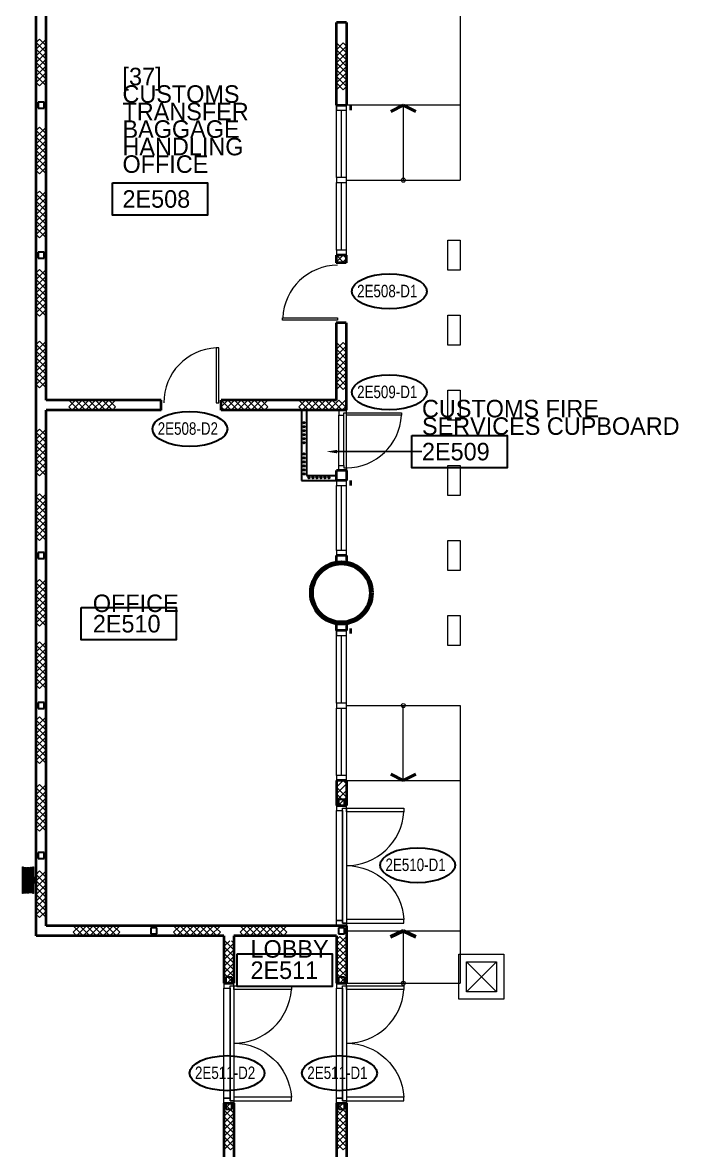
# Model space of a CAD drawing. Header units: metres. Extents: x 1807 to 3745, y 842 to 1968.
# Drawn here: x 3371.63 to 3384.74, y 1500.86 to 1523.4 of the extents above; entities that cross this region are included whole.
import ezdxf
from ezdxf import colors
from ezdxf.entities.mleader import LeaderData, LeaderLine
from ezdxf.enums import TextEntityAlignment as Align
from ezdxf.math import Vec2, Vec3

# ---------------------------------------------------------------- set-up
doc = ezdxf.new("R2010")
doc.units = ezdxf.units.M
doc.header["$MEASUREMENT"] = 0
doc.linetypes.add('DGN1', pattern=[7.299439, 0, -7.299439])
doc.linetypes.add('DGN6', pattern=[18.248598, 0, -3.64972, 7.299439, -3.64972, 0, -3.64972])
doc.layers.get('0').update_dxf_attribs({"lineweight": 0})
for name, color, linetype, lineweight in [('Level 1', 7, 'Continuous', 0), ('Level 31', 7, 'Continuous', 0), ('Level 33', 7, 'Continuous', 0), ('Primary Door', 7, 'Continuous', 0), ('TRIRIGA DOOR BOX', 7, 'Continuous', 0)]:
    doc.layers.add(name, color=color, linetype=linetype, lineweight=lineweight)
doc.styles.add('Style-CHAR_FAST_FONT', font='CHAR_FAST_FONT.shx', dxfattribs={"height": 0.2})

# ---------------------------------------------------------------- blocks, each defined once
blk = doc.blocks.new('AnonymusCell_26')
at = {"layer": 'Primary Door', "color": 7, "linetype": 'Continuous', "lineweight": 30}
blk.add_ellipse((0, 0), major_axis=(0.75, 0), ratio=0.466667, dxfattribs=at)
at = {"layer": 'Primary Door', "color": 7, "linetype": 'Continuous', "lineweight": 30, "style": 'Style-CHAR_FAST_FONT', "width": 0.799986}
blk.add_text('2E508-D1', height=0.25, dxfattribs=at).set_placement((-0.643, 0.133), align=Align.TOP_LEFT)
blk = doc.blocks.new('AnonymusCell_28')
at = {"layer": 'Primary Door', "color": 7, "linetype": 'Continuous', "lineweight": 30}
blk.add_ellipse((0, 0), major_axis=(0.75, 0), ratio=0.466667, dxfattribs=at)
at = {"layer": 'Primary Door', "color": 7, "linetype": 'Continuous', "lineweight": 30, "style": 'Style-CHAR_FAST_FONT', "width": 0.799986}
blk.add_text('2E508-D2', height=0.25, dxfattribs=at).set_placement((-0.643, 0.133), align=Align.TOP_LEFT)
blk = doc.blocks.new('AnonymusCell_30')
at = {"layer": 'Primary Door', "color": 7, "linetype": 'Continuous', "lineweight": 30}
blk.add_ellipse((0, 0), major_axis=(0.75, 0), ratio=0.466667, dxfattribs=at)
at = {"layer": 'Primary Door', "color": 7, "linetype": 'Continuous', "lineweight": 30, "style": 'Style-CHAR_FAST_FONT', "width": 0.799986}
blk.add_text('2E509-D1', height=0.25, dxfattribs=at).set_placement((-0.643, 0.133), align=Align.TOP_LEFT)
blk = doc.blocks.new('AnonymusCell_32')
at = {"layer": 'Primary Door', "color": 7, "linetype": 'Continuous', "lineweight": 30}
blk.add_ellipse((0, 0), major_axis=(0.75, 0), ratio=0.466667, dxfattribs=at)
at = {"layer": 'Primary Door', "color": 7, "linetype": 'Continuous', "lineweight": 30, "style": 'Style-CHAR_FAST_FONT', "width": 0.799986}
blk.add_text('2E510-D1', height=0.25, dxfattribs=at).set_placement((-0.643, 0.133), align=Align.TOP_LEFT)
blk = doc.blocks.new('AnonymusCell_34')
at = {"layer": 'Primary Door', "color": 7, "linetype": 'Continuous', "lineweight": 30}
blk.add_ellipse((0, 0), major_axis=(0.75, 0), ratio=0.466667, dxfattribs=at)
at = {"layer": 'Primary Door', "color": 7, "linetype": 'Continuous', "lineweight": 30, "style": 'Style-CHAR_FAST_FONT', "width": 0.799986}
blk.add_text('2E511-D1', height=0.25, dxfattribs=at).set_placement((-0.643, 0.133), align=Align.TOP_LEFT)
blk = doc.blocks.new('AnonymusCell_36')
at = {"layer": 'Primary Door', "color": 7, "linetype": 'Continuous', "lineweight": 30}
blk.add_ellipse((0, 0), major_axis=(0.75, 0), ratio=0.466667, dxfattribs=at)
at = {"layer": 'Primary Door', "color": 7, "linetype": 'Continuous', "lineweight": 30, "style": 'Style-CHAR_FAST_FONT', "width": 0.799986}
blk.add_text('2E511-D2', height=0.25, dxfattribs=at).set_placement((-0.643, 0.133), align=Align.TOP_LEFT)

msp = doc.modelspace()

# ---------------------------------------------------------------- linework, layer by layer
at = {"layer": 'Level 1', "color": 7, "linetype": 'Continuous', "lineweight": 0}
for p, q in [((3380.375, 1544.25), (3380.375, 1520.25)), ((3371.967, 1523.066), (3371.9, 1522.999)), ((3371.9, 1522.866), (3372.1, 1523.066)), ((3371.9, 1522.999), (3372.1, 1522.799)), ((3372.1, 1522.933), (3371.967, 1523.066)), ((3377.9, 1522.992), (3378.1, 1522.792)), ((3378.033, 1522.992), (3377.9, 1522.858)), ((3378.1, 1522.925), (3378.033, 1522.992)), ((3371.9, 1522.733), (3372.1, 1522.933)), ((3372.1, 1522.666), (3371.9, 1522.866)), ((3372.1, 1522.799), (3371.9, 1522.599)), ((3377.9, 1522.725), (3378.1, 1522.925)), ((3377.9, 1522.858), (3378.1, 1522.658)), ((3378.1, 1522.792), (3377.9, 1522.592)), ((3372.1, 1522.533), (3371.9, 1522.733)), ((3371.9, 1522.466), (3372.1, 1522.666)), ((3371.9, 1522.599), (3372.1, 1522.399)), ((3371.9, 1522.333), (3372.1, 1522.533)), ((3378.1, 1522.525), (3377.9, 1522.725)), ((3378.1, 1522.658), (3377.9, 1522.458)), ((3377.9, 1522.592), (3378.1, 1522.392)), ((3377.9, 1522.325), (3378.1, 1522.525)), ((3372.1, 1522.266), (3371.9, 1522.466)), ((3372.1, 1522.399), (3371.9, 1522.199)), ((3372.1, 1522.133), (3371.9, 1522.333)), ((3377.9, 1522.458), (3378.1, 1522.258)), ((3378.1, 1522.392), (3377.9, 1522.192)), ((3378.1, 1522.125), (3377.9, 1522.325)), ((3371.9, 1522.199), (3371.967, 1522.133)), ((3371.967, 1522.133), (3372.1, 1522.266)), ((3378.1, 1522.258), (3377.9, 1522.058)), ((3377.9, 1522.192), (3378.033, 1522.058)), ((3378.033, 1522.058), (3378.1, 1522.125)), ((3377.9, 1520.3), (3377.9, 1521.75)), ((3378.1, 1521.75), (3377.9, 1521.75)), ((3377.9, 1521.75), (3377.9, 1521.65)), ((3377.9, 1521.65), (3378.1, 1521.65)), ((3378.1, 1521.754), (3380.375, 1521.754)), ((3378.1, 1520.3), (3378.1, 1521.75)), ((3378.1, 1521.65), (3378.1, 1521.75)), ((3379.238, 1521.75), (3379.238, 1520.25)), ((3371.967, 1521.308), (3371.9, 1521.241)), ((3371.9, 1521.108), (3372.1, 1521.308)), ((3371.9, 1521.241), (3372.1, 1521.041)), ((3371.9, 1520.975), (3372.1, 1521.175)), ((3372.1, 1521.175), (3371.967, 1521.308)), ((3372.1, 1520.908), (3371.9, 1521.108)), ((3372.1, 1521.041), (3371.9, 1520.841)), ((3372.1, 1520.775), (3371.9, 1520.975)), ((3371.9, 1520.708), (3372.1, 1520.908)), ((3371.9, 1520.841), (3372.1, 1520.641)), ((3371.9, 1520.575), (3372.1, 1520.775)), ((3372.1, 1520.508), (3371.9, 1520.708)), ((3372.1, 1520.641), (3371.9, 1520.441)), ((3372.1, 1520.375), (3371.9, 1520.575)), ((3371.967, 1520.375), (3372.1, 1520.508)), ((3371.9, 1520.441), (3371.967, 1520.375)), ((3378.1, 1520.3), (3377.9, 1520.3)), ((3377.9, 1520.3), (3377.9, 1520.2)), ((3378.1, 1520.2), (3378.1, 1520.3)), ((3377.9, 1518.85), (3377.9, 1520.2)), ((3377.9, 1520.2), (3378.1, 1520.2)), ((3378.1, 1520.25), (3380.375, 1520.25)), ((3378.1, 1518.85), (3378.1, 1520.2)), ((3371.967, 1520.033), (3371.9, 1519.967)), ((3371.9, 1519.833), (3372.1, 1520.033)), ((3371.9, 1519.967), (3372.1, 1519.767)), ((3371.9, 1519.7), (3372.1, 1519.9)), ((3372.1, 1519.633), (3371.9, 1519.833)), ((3372.1, 1519.9), (3371.967, 1520.033)), ((3372.1, 1519.767), (3371.9, 1519.567)), ((3372.1, 1519.5), (3371.9, 1519.7)), ((3371.9, 1519.433), (3372.1, 1519.633)), ((3371.9, 1519.567), (3372.1, 1519.367)), ((3371.9, 1519.3), (3372.1, 1519.5)), ((3372.1, 1519.233), (3371.9, 1519.433)), ((3372.1, 1519.367), (3371.9, 1519.167)), ((3372.1, 1519.1), (3371.9, 1519.3)), ((3371.9, 1519.167), (3371.967, 1519.1)), ((3371.967, 1519.1), (3372.1, 1519.233)), ((3380.125, 1519.05), (3380.375, 1519.05)), ((3380.125, 1518.45), (3380.125, 1519.05)), ((3380.375, 1519.05), (3380.375, 1518.45)), ((3378.1, 1518.85), (3377.9, 1518.85)), ((3377.9, 1518.85), (3377.9, 1518.75)), ((3377.9, 1518.75), (3378.1, 1518.75)), ((3377.9, 1518.75), (3378.048, 1518.601)), ((3378.033, 1518.75), (3377.9, 1518.617)), ((3378.018, 1518.601), (3378.1, 1518.683)), ((3378.1, 1518.683), (3378.033, 1518.75)), ((3378.1, 1518.75), (3378.1, 1518.85)), ((3371.967, 1518.466), (3371.9, 1518.399)), ((3371.9, 1518.266), (3372.1, 1518.466)), ((3372.1, 1518.332), (3371.967, 1518.466)), ((3377.9, 1518.617), (3377.913, 1518.604)), ((3371.9, 1518.399), (3372.1, 1518.199)), ((3371.9, 1518.132), (3372.1, 1518.332)), ((3372.1, 1518.066), (3371.9, 1518.266)), ((3380.375, 1518.45), (3380.125, 1518.45)), ((3372.1, 1518.199), (3371.9, 1517.999)), ((3372.1, 1517.932), (3371.9, 1518.132)), ((3371.9, 1517.866), (3372.1, 1518.066)), ((3371.9, 1517.999), (3372.1, 1517.799)), ((3371.9, 1517.732), (3372.1, 1517.932)), ((3372.1, 1517.666), (3371.9, 1517.866)), ((3372.1, 1517.799), (3371.9, 1517.599)), ((3372.1, 1517.532), (3371.9, 1517.732)), ((3371.9, 1517.599), (3371.967, 1517.532)), ((3371.967, 1517.532), (3372.1, 1517.666)), ((3376.825, 1517.449), (3376.825, 1517.499)), ((3376.825, 1517.499), (3377.925, 1517.499)), ((3377.925, 1517.449), (3376.825, 1517.449)), ((3377.925, 1517.499), (3377.925, 1517.449)), ((3380.125, 1517.55), (3380.375, 1517.55)), ((3380.125, 1516.95), (3380.125, 1517.55)), ((3380.375, 1517.55), (3380.375, 1516.95)), ((3371.967, 1517.03), (3371.9, 1516.963)), ((3371.9, 1516.83), (3372.1, 1517.03)), ((3371.9, 1516.963), (3372.1, 1516.763)), ((3371.9, 1516.697), (3372.1, 1516.897)), ((3372.1, 1516.897), (3371.967, 1517.03)), ((3375.549, 1516.9), (3375.499, 1516.9)), ((3375.499, 1516.9), (3375.499, 1515.8)), ((3375.549, 1515.8), (3375.549, 1516.9)), ((3377.9, 1517.003), (3378.1, 1516.803)), ((3378.033, 1517.003), (3377.9, 1516.869)), ((3377.9, 1516.736), (3378.1, 1516.936)), ((3378.1, 1516.936), (3378.033, 1517.003)), ((3380.375, 1516.95), (3380.125, 1516.95)), ((3372.1, 1516.63), (3371.9, 1516.83)), ((3372.1, 1516.763), (3371.9, 1516.563)), ((3372.1, 1516.497), (3371.9, 1516.697)), ((3377.9, 1516.869), (3378.1, 1516.669)), ((3378.1, 1516.803), (3377.9, 1516.603)), ((3378.1, 1516.536), (3377.9, 1516.736)), ((3378.1, 1516.669), (3377.9, 1516.469)), ((3371.9, 1516.43), (3372.1, 1516.63)), ((3371.9, 1516.563), (3372.1, 1516.363)), ((3371.9, 1516.297), (3372.1, 1516.497)), ((3372.1, 1516.23), (3371.9, 1516.43)), ((3377.9, 1516.603), (3378.1, 1516.403)), ((3377.9, 1516.336), (3378.1, 1516.536)), ((3377.9, 1516.469), (3378.1, 1516.269)), ((3372.1, 1516.363), (3371.9, 1516.163)), ((3372.1, 1516.097), (3371.9, 1516.297)), ((3371.967, 1516.097), (3372.1, 1516.23)), ((3378.1, 1516.403), (3377.9, 1516.203)), ((3378.1, 1516.136), (3377.9, 1516.336)), ((3378.1, 1516.269), (3377.9, 1516.069)), ((3377.9, 1516.203), (3378.033, 1516.069)), ((3371.9, 1516.163), (3371.967, 1516.097)), ((3378.033, 1516.069), (3378.1, 1516.136)), ((3380.125, 1516.05), (3380.375, 1516.05)), ((3380.125, 1515.45), (3380.125, 1516.05)), ((3380.375, 1516.05), (3380.375, 1515.45)), ((3372.687, 1515.851), (3372.554, 1515.718)), ((3372.754, 1515.651), (3372.554, 1515.851)), ((3372.621, 1515.651), (3372.821, 1515.851)), ((3372.887, 1515.651), (3372.687, 1515.851)), ((3372.954, 1515.851), (3372.754, 1515.651)), ((3372.821, 1515.851), (3373.021, 1515.651)), ((3373.087, 1515.851), (3372.887, 1515.651)), ((3373.154, 1515.651), (3372.954, 1515.851)), ((3373.021, 1515.651), (3373.221, 1515.851)), ((3373.287, 1515.651), (3373.087, 1515.851)), ((3373.354, 1515.851), (3373.154, 1515.651)), ((3373.221, 1515.851), (3373.421, 1515.651)), ((3373.487, 1515.851), (3373.287, 1515.651)), ((3373.487, 1515.718), (3373.354, 1515.851)), ((3375.499, 1515.8), (3375.549, 1515.8)), ((3375.732, 1515.85), (3375.599, 1515.717)), ((3375.799, 1515.65), (3375.599, 1515.85)), ((3375.666, 1515.65), (3375.866, 1515.85)), ((3375.932, 1515.65), (3375.732, 1515.85)), ((3375.999, 1515.85), (3375.799, 1515.65)), ((3375.866, 1515.85), (3376.066, 1515.65)), ((3376.132, 1515.85), (3375.932, 1515.65)), ((3376.199, 1515.65), (3375.999, 1515.85)), ((3376.066, 1515.65), (3376.266, 1515.85)), ((3376.332, 1515.65), (3376.132, 1515.85)), ((3376.399, 1515.85), (3376.199, 1515.65)), ((3376.266, 1515.85), (3376.466, 1515.65)), ((3376.532, 1515.85), (3376.332, 1515.65)), ((3376.532, 1515.717), (3376.399, 1515.85)), ((3377.281, 1515.851), (3377.148, 1515.718)), ((3377.348, 1515.651), (3377.148, 1515.851)), ((3377.215, 1515.651), (3377.414, 1515.851)), ((3377.481, 1515.651), (3377.281, 1515.851)), ((3377.548, 1515.851), (3377.348, 1515.651)), ((3377.414, 1515.851), (3377.615, 1515.651)), ((3377.681, 1515.851), (3377.481, 1515.651)), ((3377.748, 1515.651), (3377.548, 1515.851)), ((3377.615, 1515.651), (3377.814, 1515.851)), ((3377.881, 1515.651), (3377.681, 1515.851)), ((3377.948, 1515.851), (3377.748, 1515.651)), ((3377.814, 1515.851), (3378.015, 1515.651)), ((3378.081, 1515.851), (3377.881, 1515.651)), ((3378.081, 1515.718), (3377.948, 1515.851)), ((3372.554, 1515.718), (3372.621, 1515.651)), ((3373.421, 1515.651), (3373.487, 1515.718)), ((3375.599, 1515.717), (3375.666, 1515.65)), ((3376.466, 1515.65), (3376.532, 1515.717)), ((3377.148, 1515.718), (3377.215, 1515.651)), ((3378.1, 1515.65), (3377.95, 1515.65)), ((3377.95, 1515.65), (3377.95, 1515.55)), ((3378.1, 1515.65), (3377.95, 1515.65)), ((3377.95, 1515.65), (3377.95, 1515.55)), ((3377.95, 1514.55), (3377.95, 1515.55)), ((3377.95, 1515.55), (3378.05, 1515.55)), ((3377.95, 1515.55), (3378.05, 1515.55)), ((3378.015, 1515.651), (3378.081, 1515.718)), ((3378.05, 1515.55), (3378.05, 1515.6)), ((3378.05, 1515.6), (3378.1, 1515.6)), ((3378.05, 1515.55), (3378.05, 1515.6)), ((3378.05, 1515.6), (3378.1, 1515.6)), ((3378.05, 1514.55), (3378.05, 1515.55)), ((3378.1, 1515.6), (3378.1, 1515.65)), ((3378.1, 1515.6), (3378.1, 1515.65)), ((3378.1, 1514.45), (3378.1, 1515.6)), ((3378.1, 1515.6), (3379.2, 1515.6)), ((3378.1, 1515.55), (3378.1, 1515.6)), ((3379.2, 1515.55), (3378.1, 1515.55)), ((3379.2, 1515.6), (3379.2, 1515.55)), ((3380.375, 1515.45), (3380.125, 1515.45)), ((3371.967, 1515.272), (3371.9, 1515.206)), ((3371.9, 1515.072), (3372.1, 1515.272)), ((3371.9, 1515.206), (3372.1, 1515.006)), ((3371.9, 1514.939), (3372.1, 1515.139)), ((3372.1, 1515.139), (3371.967, 1515.272)), ((3372.1, 1514.872), (3371.9, 1515.072)), ((3372.1, 1515.006), (3371.9, 1514.806)), ((3372.1, 1514.739), (3371.9, 1514.939)), ((3371.9, 1514.672), (3372.1, 1514.872)), ((3371.9, 1514.806), (3372.1, 1514.606)), ((3371.9, 1514.539), (3372.1, 1514.739)), ((3372.1, 1514.472), (3371.9, 1514.672)), ((3372.1, 1514.606), (3371.9, 1514.406)), ((3372.1, 1514.339), (3371.9, 1514.539)), ((3371.9, 1514.406), (3371.967, 1514.339)), ((3371.967, 1514.339), (3372.1, 1514.472)), ((3377.95, 1514.45), (3377.95, 1514.55)), ((3377.95, 1514.55), (3378.05, 1514.55)), ((3377.95, 1514.45), (3377.95, 1514.55)), ((3377.95, 1514.55), (3378.05, 1514.55)), ((3378.1, 1514.45), (3377.95, 1514.45)), ((3378.1, 1514.45), (3377.95, 1514.45)), ((3378.05, 1514.55), (3378.05, 1514.5)), ((3378.05, 1514.55), (3378.05, 1514.5)), ((3378.05, 1514.5), (3378.1, 1514.5)), ((3378.05, 1514.5), (3378.1, 1514.5)), ((3378.1, 1514.5), (3378.1, 1514.45)), ((3378.1, 1514.5), (3378.1, 1514.45)), ((3380.125, 1514.55), (3380.375, 1514.55)), ((3380.125, 1513.95), (3380.125, 1514.55)), ((3380.375, 1514.55), (3380.375, 1513.95)), ((3378.101, 1514.25), (3377.901, 1514.25)), ((3377.901, 1514.25), (3377.901, 1514.15)), ((3378.101, 1514.15), (3378.101, 1514.25)), ((3371.967, 1513.984), (3371.9, 1513.918)), ((3371.9, 1513.784), (3372.1, 1513.984)), ((3372.1, 1513.851), (3371.967, 1513.984)), ((3377.901, 1512.847), (3377.901, 1514.15)), ((3377.901, 1514.15), (3378.101, 1514.15)), ((3378.101, 1512.847), (3378.101, 1514.15)), ((3380.375, 1513.95), (3380.125, 1513.95)), ((3371.9, 1513.918), (3372.1, 1513.718)), ((3371.9, 1513.651), (3372.1, 1513.851)), ((3372.1, 1513.584), (3371.9, 1513.784)), ((3372.1, 1513.718), (3371.9, 1513.518)), ((3372.1, 1513.451), (3371.9, 1513.651)), ((3371.9, 1513.384), (3372.1, 1513.584)), ((3371.9, 1513.518), (3372.1, 1513.318)), ((3371.9, 1513.251), (3372.1, 1513.451)), ((3372.1, 1513.184), (3371.9, 1513.384)), ((3372.1, 1513.318), (3371.9, 1513.118)), ((3372.1, 1513.051), (3371.9, 1513.251)), ((3371.9, 1513.118), (3371.967, 1513.051)), ((3371.967, 1513.051), (3372.1, 1513.184)), ((3380.125, 1513.05), (3380.375, 1513.05)), ((3380.125, 1512.45), (3380.125, 1513.05)), ((3380.375, 1513.05), (3380.375, 1512.45)), ((3378.101, 1512.847), (3377.901, 1512.847)), ((3377.901, 1512.847), (3377.901, 1512.747)), ((3378.101, 1512.747), (3378.101, 1512.847)), ((3377.901, 1512.747), (3378.101, 1512.747)), ((3380.375, 1512.45), (3380.125, 1512.45)), ((3371.967, 1512.272), (3371.9, 1512.205)), ((3371.9, 1512.072), (3372.1, 1512.272)), ((3371.9, 1512.205), (3372.1, 1512.005)), ((3372.1, 1512.138), (3371.967, 1512.272)), ((3371.9, 1511.938), (3372.1, 1512.138)), ((3372.1, 1511.872), (3371.9, 1512.072)), ((3372.1, 1512.005), (3371.9, 1511.805)), ((3372.1, 1511.738), (3371.9, 1511.938)), ((3371.9, 1511.672), (3372.1, 1511.872)), ((3371.9, 1511.805), (3372.1, 1511.605)), ((3371.9, 1511.538), (3372.1, 1511.738)), ((3372.1, 1511.472), (3371.9, 1511.672)), ((3372.1, 1511.605), (3371.9, 1511.405)), ((3372.1, 1511.338), (3371.9, 1511.538)), ((3371.967, 1511.338), (3372.1, 1511.472)), ((3380.125, 1511.55), (3380.375, 1511.55)), ((3380.125, 1510.95), (3380.125, 1511.55)), ((3380.375, 1511.55), (3380.375, 1510.95)), ((3371.9, 1511.405), (3371.967, 1511.338)), ((3378.1, 1511.251), (3377.9, 1511.251)), ((3377.9, 1511.251), (3377.9, 1511.151)), ((3377.9, 1509.8), (3377.9, 1511.25)), ((3378.1, 1511.151), (3378.1, 1511.251)), ((3378.1, 1509.8), (3378.1, 1511.25)), ((3371.967, 1511.024), (3371.9, 1510.957)), ((3371.9, 1510.824), (3372.1, 1511.024)), ((3372.1, 1510.89), (3371.967, 1511.024)), ((3377.9, 1511.151), (3378.1, 1511.151)), ((3371.9, 1510.957), (3372.1, 1510.757)), ((3371.9, 1510.69), (3372.1, 1510.89)), ((3372.1, 1510.624), (3371.9, 1510.824)), ((3380.375, 1510.95), (3380.125, 1510.95)), ((3372.1, 1510.757), (3371.9, 1510.557)), ((3372.1, 1510.49), (3371.9, 1510.69)), ((3371.9, 1510.424), (3372.1, 1510.624)), ((3371.9, 1510.557), (3372.1, 1510.357)), ((3371.9, 1510.29), (3372.1, 1510.49)), ((3372.1, 1510.224), (3371.9, 1510.424)), ((3372.1, 1510.357), (3371.9, 1510.157)), ((3372.1, 1510.09), (3371.9, 1510.29)), ((3371.9, 1510.157), (3371.967, 1510.09)), ((3371.967, 1510.09), (3372.1, 1510.224)), ((3378.1, 1509.8), (3377.9, 1509.8)), ((3377.9, 1509.8), (3377.9, 1509.7)), ((3377.9, 1508.35), (3377.9, 1509.7)), ((3377.9, 1509.7), (3378.1, 1509.7)), ((3378.1, 1509.7), (3378.1, 1509.8)), ((3378.1, 1508.35), (3378.1, 1509.7)), ((3378.102, 1509.75), (3380.375, 1509.75)), ((3379.238, 1508.25), (3379.238, 1509.75)), ((3380.375, 1509.75), (3380.375, 1504.2)), ((3371.967, 1509.523), (3371.9, 1509.457)), ((3371.9, 1509.323), (3372.1, 1509.523)), ((3371.9, 1509.457), (3372.1, 1509.257)), ((3372.1, 1509.39), (3371.967, 1509.523)), ((3371.9, 1509.19), (3372.1, 1509.39)), ((3372.1, 1509.123), (3371.9, 1509.323)), ((3372.1, 1509.257), (3371.9, 1509.057)), ((3372.1, 1508.99), (3371.9, 1509.19)), ((3371.9, 1508.923), (3372.1, 1509.123)), ((3371.9, 1509.057), (3372.1, 1508.857)), ((3371.9, 1508.79), (3372.1, 1508.99)), ((3372.1, 1508.723), (3371.9, 1508.923)), ((3372.1, 1508.857), (3371.9, 1508.657)), ((3372.1, 1508.59), (3371.9, 1508.79)), ((3371.9, 1508.657), (3371.967, 1508.59)), ((3371.967, 1508.59), (3372.1, 1508.723)), ((3378.1, 1508.35), (3377.9, 1508.35)), ((3377.9, 1508.35), (3377.9, 1508.25)), ((3378.1, 1508.25), (3378.1, 1508.35)), ((3371.967, 1508.169), (3371.9, 1508.102)), ((3371.9, 1507.969), (3372.1, 1508.169)), ((3371.9, 1508.102), (3372.1, 1507.902)), ((3372.1, 1508.036), (3371.967, 1508.169)), ((3378.033, 1508.25), (3377.9, 1508.117)), ((3377.9, 1508.25), (3378.1, 1508.25)), ((3377.9, 1507.983), (3378.1, 1508.183)), ((3377.9, 1508.117), (3378.1, 1507.917)), ((3378.1, 1508.183), (3378.033, 1508.25)), ((3378.102, 1508.25), (3380.375, 1508.25)), ((3371.9, 1507.836), (3372.1, 1508.036)), ((3372.1, 1507.769), (3371.9, 1507.969)), ((3372.1, 1507.902), (3371.9, 1507.702)), ((3378.1, 1508.05), (3377.9, 1507.85)), ((3378.1, 1507.783), (3377.9, 1507.983)), ((3378.1, 1507.917), (3377.933, 1507.75)), ((3372.1, 1507.636), (3371.9, 1507.836)), ((3371.9, 1507.569), (3372.1, 1507.769)), ((3371.9, 1507.702), (3372.1, 1507.502)), ((3371.9, 1507.436), (3372.1, 1507.636)), ((3377.9, 1507.85), (3378, 1507.75)), ((3378.1, 1507.75), (3377.9, 1507.75)), ((3377.9, 1507.75), (3377.9, 1507.65)), ((3378.1, 1507.75), (3377.9, 1507.75)), ((3377.9, 1507.75), (3377.9, 1507.65)), ((3377.9, 1507.65), (3378.025, 1507.65)), ((3377.9, 1507.65), (3378.025, 1507.65)), ((3377.9, 1505.45), (3377.9, 1507.65)), ((3377.9, 1507.65), (3378.025, 1507.65)), ((3378.025, 1507.65), (3378.025, 1507.7)), ((3378.025, 1507.7), (3378.1, 1507.7)), ((3378.025, 1507.65), (3378.025, 1507.7)), ((3378.025, 1507.7), (3378.1, 1507.7)), ((3378.025, 1505.4), (3378.025, 1507.7)), ((3378.025, 1507.7), (3378.1, 1507.7)), ((3378.025, 1507.65), (3378.025, 1505.45)), ((3378.067, 1507.75), (3378.1, 1507.783)), ((3378.1, 1507.7), (3378.1, 1507.75)), ((3378.1, 1507.7), (3378.1, 1507.75)), ((3378.1, 1507.7), (3379.25, 1507.7)), ((3378.1, 1507.625), (3378.1, 1507.7)), ((3378.1, 1507.7), (3378.1, 1505.4)), ((3379.25, 1507.7), (3379.25, 1507.625)), ((3372.1, 1507.369), (3371.9, 1507.569)), ((3372.1, 1507.502), (3371.9, 1507.302)), ((3372.1, 1507.236), (3371.9, 1507.436)), ((3379.25, 1507.625), (3378.1, 1507.625)), ((3371.9, 1507.302), (3371.967, 1507.236)), ((3371.967, 1507.236), (3372.1, 1507.369)), ((3371.642, 1506.013), (3371.642, 1506.503)), ((3371.661, 1506.013), (3371.661, 1506.503)), ((3371.679, 1506.013), (3371.679, 1506.503)), ((3371.698, 1506.013), (3371.698, 1506.503)), ((3371.716, 1506.013), (3371.716, 1506.503)), ((3371.735, 1506.013), (3371.735, 1506.503)), ((3371.754, 1506.016), (3371.754, 1506.503)), ((3371.754, 1506.016), (3371.754, 1506.503)), ((3371.772, 1506.013), (3371.772, 1506.503)), ((3371.791, 1506.013), (3371.791, 1506.503)), ((3371.809, 1506.013), (3371.809, 1506.503)), ((3371.828, 1506.013), (3371.828, 1506.503)), ((3371.967, 1506.443), (3371.9, 1506.376)), ((3371.9, 1506.243), (3372.1, 1506.443)), ((3371.9, 1506.376), (3372.1, 1506.176)), ((3371.9, 1506.11), (3372.1, 1506.31)), ((3372.1, 1506.31), (3371.967, 1506.443)), ((3372.1, 1506.043), (3371.9, 1506.243)), ((3372.1, 1506.176), (3371.9, 1505.976)), ((3372.1, 1505.91), (3371.9, 1506.11)), ((3371.9, 1505.843), (3372.1, 1506.043)), ((3371.9, 1505.976), (3372.1, 1505.776)), ((3371.9, 1505.71), (3372.1, 1505.91)), ((3372.1, 1505.643), (3371.9, 1505.843)), ((3372.1, 1505.776), (3371.9, 1505.576)), ((3372.1, 1505.51), (3371.9, 1505.71)), ((3371.967, 1505.51), (3372.1, 1505.643)), ((3371.9, 1505.576), (3371.967, 1505.51)), ((3377.9, 1505.35), (3377.9, 1505.45)), ((3377.9, 1505.45), (3378.025, 1505.45)), ((3377.9, 1505.35), (3377.9, 1505.45)), ((3377.9, 1505.45), (3378.025, 1505.45)), ((3378.025, 1505.45), (3377.9, 1505.45)), ((3378.025, 1505.45), (3378.025, 1505.4)), ((3378.025, 1505.45), (3378.025, 1505.4)), ((3378.025, 1505.4), (3378.1, 1505.4)), ((3378.025, 1505.4), (3378.1, 1505.4)), ((3378.1, 1505.4), (3378.025, 1505.4)), ((3379.25, 1505.475), (3378.1, 1505.475)), ((3378.1, 1505.475), (3378.1, 1505.4)), ((3378.1, 1505.4), (3378.1, 1505.35)), ((3378.1, 1505.4), (3379.25, 1505.4)), ((3378.1, 1505.4), (3378.1, 1505.35)), ((3379.25, 1505.4), (3379.25, 1505.475)), ((3372.77, 1505.35), (3372.637, 1505.217)), ((3372.837, 1505.15), (3372.637, 1505.35)), ((3372.637, 1505.217), (3372.703, 1505.15)), ((3372.703, 1505.15), (3372.903, 1505.35)), ((3372.97, 1505.15), (3372.77, 1505.35)), ((3373.037, 1505.35), (3372.837, 1505.15)), ((3372.903, 1505.35), (3373.103, 1505.15)), ((3373.17, 1505.35), (3372.97, 1505.15)), ((3373.237, 1505.15), (3373.037, 1505.35)), ((3373.103, 1505.15), (3373.303, 1505.35)), ((3373.37, 1505.15), (3373.17, 1505.35)), ((3373.437, 1505.35), (3373.237, 1505.15)), ((3373.303, 1505.35), (3373.503, 1505.15)), ((3373.57, 1505.35), (3373.37, 1505.15)), ((3373.57, 1505.217), (3373.437, 1505.35)), ((3373.503, 1505.15), (3373.57, 1505.217)), ((3374.78, 1505.35), (3374.646, 1505.217)), ((3374.846, 1505.15), (3374.646, 1505.35)), ((3374.646, 1505.217), (3374.713, 1505.15)), ((3374.713, 1505.15), (3374.913, 1505.35)), ((3374.98, 1505.15), (3374.78, 1505.35)), ((3375.046, 1505.35), (3374.846, 1505.15)), ((3374.913, 1505.35), (3375.113, 1505.15)), ((3375.18, 1505.35), (3374.98, 1505.15)), ((3375.246, 1505.15), (3375.046, 1505.35)), ((3375.113, 1505.15), (3375.313, 1505.35)), ((3375.38, 1505.15), (3375.18, 1505.35)), ((3375.446, 1505.35), (3375.246, 1505.15)), ((3375.313, 1505.35), (3375.513, 1505.15)), ((3375.58, 1505.35), (3375.38, 1505.15)), ((3375.58, 1505.217), (3375.446, 1505.35)), ((3375.513, 1505.15), (3375.58, 1505.217)), ((3376.108, 1505.35), (3375.975, 1505.217)), ((3376.175, 1505.15), (3375.975, 1505.35)), ((3375.975, 1505.217), (3376.042, 1505.15)), ((3376.042, 1505.15), (3376.242, 1505.35)), ((3376.308, 1505.15), (3376.108, 1505.35)), ((3376.375, 1505.35), (3376.175, 1505.15)), ((3376.242, 1505.35), (3376.442, 1505.15)), ((3376.508, 1505.35), (3376.308, 1505.15)), ((3376.575, 1505.15), (3376.375, 1505.35)), ((3376.442, 1505.15), (3376.642, 1505.35)), ((3376.708, 1505.15), (3376.508, 1505.35)), ((3376.775, 1505.35), (3376.575, 1505.15)), ((3376.642, 1505.35), (3376.842, 1505.15)), ((3376.908, 1505.35), (3376.708, 1505.15)), ((3376.908, 1505.217), (3376.775, 1505.35)), ((3376.842, 1505.15), (3376.908, 1505.217)), ((3378.1, 1505.35), (3377.9, 1505.35)), ((3378.1, 1505.35), (3377.9, 1505.35)), ((3378.1, 1505.25), (3380.375, 1505.25)), ((3379.238, 1505.25), (3379.238, 1504.2)), ((3375.65, 1504.933), (3375.767, 1505.05)), ((3375.65, 1504.8), (3375.85, 1505)), ((3375.85, 1504.733), (3375.65, 1504.933)), ((3375.667, 1505.05), (3375.85, 1504.867)), ((3375.85, 1505), (3375.8, 1505.05)), ((3377.967, 1505.133), (3377.9, 1505.067)), ((3377.9, 1504.933), (3378.1, 1505.133)), ((3377.9, 1505.067), (3378.1, 1504.867)), ((3377.9, 1504.8), (3378.1, 1505)), ((3378.1, 1504.733), (3377.9, 1504.933)), ((3378.1, 1505), (3377.967, 1505.133)), ((3375.85, 1504.867), (3375.65, 1504.667)), ((3375.85, 1504.6), (3375.65, 1504.8)), ((3375.65, 1504.533), (3375.85, 1504.733)), ((3378.1, 1504.867), (3377.9, 1504.667)), ((3378.1, 1504.6), (3377.9, 1504.8)), ((3377.9, 1504.533), (3378.1, 1504.733)), ((3380.35, 1504.78), (3381.25, 1504.78)), ((3380.35, 1503.88), (3380.35, 1504.78)), ((3381.25, 1504.78), (3381.25, 1503.88)), ((3375.65, 1504.667), (3375.85, 1504.467)), ((3375.65, 1504.4), (3375.85, 1504.6)), ((3375.85, 1504.333), (3375.65, 1504.533)), ((3377.9, 1504.667), (3378.1, 1504.467)), ((3377.9, 1504.4), (3378.1, 1504.6)), ((3378.1, 1504.333), (3377.9, 1504.533)), ((3380.5, 1504.63), (3381.1, 1504.03)), ((3381.1, 1504.63), (3380.5, 1504.03)), ((3375.85, 1504.467), (3375.65, 1504.267)), ((3375.85, 1504.2), (3375.65, 1504.4)), ((3375.65, 1504.267), (3375.717, 1504.2)), ((3375.717, 1504.2), (3375.85, 1504.333)), ((3378.1, 1504.467), (3377.9, 1504.267)), ((3378.1, 1504.2), (3377.9, 1504.4)), ((3377.9, 1504.267), (3377.967, 1504.2)), ((3377.967, 1504.2), (3378.1, 1504.333)), ((3375.85, 1504.2), (3375.65, 1504.2)), ((3375.65, 1504.2), (3375.65, 1504.1)), ((3375.85, 1504.2), (3375.65, 1504.2)), ((3375.65, 1504.2), (3375.65, 1504.1)), ((3375.65, 1504.1), (3375.775, 1504.1)), ((3375.65, 1504.1), (3375.775, 1504.1)), ((3375.65, 1501.9), (3375.65, 1504.1)), ((3375.65, 1504.1), (3375.775, 1504.1)), ((3375.775, 1504.1), (3375.775, 1504.15)), ((3375.775, 1504.15), (3375.85, 1504.15)), ((3375.775, 1504.1), (3375.775, 1504.15)), ((3375.775, 1504.15), (3375.85, 1504.15)), ((3375.775, 1501.85), (3375.775, 1504.15)), ((3375.775, 1504.15), (3375.85, 1504.15)), ((3375.775, 1504.1), (3375.775, 1501.9)), ((3375.85, 1504.15), (3375.85, 1504.2)), ((3375.85, 1504.15), (3375.85, 1504.2)), ((3375.85, 1504.15), (3377, 1504.15)), ((3375.85, 1504.075), (3375.85, 1504.15)), ((3375.85, 1504.15), (3375.85, 1501.85)), ((3377, 1504.075), (3375.85, 1504.075)), ((3377, 1504.15), (3377, 1504.075)), ((3378.1, 1504.2), (3377.9, 1504.2)), ((3377.9, 1504.2), (3377.9, 1504.1)), ((3378.1, 1504.2), (3377.9, 1504.2)), ((3377.9, 1504.2), (3377.9, 1504.1)), ((3377.9, 1504.1), (3378.025, 1504.1)), ((3377.9, 1504.1), (3378.025, 1504.1)), ((3377.9, 1501.9), (3377.9, 1504.1)), ((3377.9, 1504.1), (3378.025, 1504.1)), ((3378.025, 1504.1), (3378.025, 1504.15)), ((3378.025, 1504.15), (3378.1, 1504.15)), ((3378.025, 1504.1), (3378.025, 1504.15)), ((3378.025, 1504.15), (3378.1, 1504.15)), ((3378.025, 1501.85), (3378.025, 1504.15)), ((3378.025, 1504.15), (3378.1, 1504.15)), ((3378.025, 1504.1), (3378.025, 1501.9)), ((3378.1, 1504.2), (3380.375, 1504.2)), ((3378.1, 1504.15), (3378.1, 1504.2)), ((3378.1, 1504.15), (3378.1, 1504.2)), ((3378.1, 1504.15), (3379.25, 1504.15)), ((3378.1, 1504.075), (3378.1, 1504.15)), ((3378.1, 1504.15), (3378.1, 1501.85)), ((3379.25, 1504.075), (3378.1, 1504.075)), ((3379.25, 1504.15), (3379.25, 1504.075)), ((3381.25, 1503.88), (3380.35, 1503.88)), ((3375.65, 1501.8), (3375.65, 1501.9)), ((3375.65, 1501.9), (3375.775, 1501.9)), ((3375.65, 1501.8), (3375.65, 1501.9)), ((3375.65, 1501.9), (3375.775, 1501.9)), ((3375.775, 1501.9), (3375.65, 1501.9)), ((3375.65, 1501.8), (3375.85, 1501.6)), ((3375.783, 1501.8), (3375.65, 1501.667)), ((3375.85, 1501.8), (3375.65, 1501.8)), ((3375.85, 1501.8), (3375.65, 1501.8)), ((3375.775, 1501.9), (3375.775, 1501.85)), ((3375.775, 1501.9), (3375.775, 1501.85)), ((3375.775, 1501.85), (3375.85, 1501.85)), ((3375.775, 1501.85), (3375.85, 1501.85)), ((3375.85, 1501.85), (3375.775, 1501.85)), ((3375.85, 1501.733), (3375.783, 1501.8)), ((3377, 1501.925), (3375.85, 1501.925)), ((3375.85, 1501.925), (3375.85, 1501.85)), ((3375.85, 1501.85), (3375.85, 1501.8)), ((3375.85, 1501.85), (3377, 1501.85)), ((3375.85, 1501.85), (3375.85, 1501.8)), ((3377, 1501.85), (3377, 1501.925)), ((3377.9, 1501.8), (3377.9, 1501.9)), ((3377.9, 1501.9), (3378.025, 1501.9)), ((3377.9, 1501.8), (3377.9, 1501.9)), ((3377.9, 1501.9), (3378.025, 1501.9)), ((3378.025, 1501.9), (3377.9, 1501.9)), ((3377.9, 1501.8), (3378.1, 1501.6)), ((3378.033, 1501.8), (3377.9, 1501.667)), ((3378.1, 1501.8), (3377.9, 1501.8)), ((3378.1, 1501.8), (3377.9, 1501.8)), ((3378.025, 1501.9), (3378.025, 1501.85)), ((3378.025, 1501.9), (3378.025, 1501.85)), ((3378.025, 1501.85), (3378.1, 1501.85)), ((3378.025, 1501.85), (3378.1, 1501.85)), ((3378.1, 1501.85), (3378.025, 1501.85)), ((3378.1, 1501.733), (3378.033, 1501.8)), ((3379.25, 1501.925), (3378.1, 1501.925)), ((3378.1, 1501.925), (3378.1, 1501.85)), ((3378.1, 1501.85), (3378.1, 1501.8)), ((3378.1, 1501.85), (3379.25, 1501.85)), ((3378.1, 1501.85), (3378.1, 1501.8)), ((3379.25, 1501.85), (3379.25, 1501.925)), ((3375.65, 1501.533), (3375.85, 1501.733)), ((3375.65, 1501.667), (3375.85, 1501.467)), ((3375.85, 1501.6), (3375.65, 1501.4)), ((3377.9, 1501.533), (3378.1, 1501.733)), ((3377.9, 1501.667), (3378.1, 1501.467)), ((3378.1, 1501.6), (3377.9, 1501.4)), ((3375.85, 1501.333), (3375.65, 1501.533)), ((3375.85, 1501.467), (3375.65, 1501.267)), ((3375.65, 1501.4), (3375.85, 1501.2)), ((3375.65, 1501.133), (3375.85, 1501.333)), ((3378.1, 1501.333), (3377.9, 1501.533)), ((3378.1, 1501.467), (3377.9, 1501.267)), ((3377.9, 1501.4), (3378.1, 1501.2)), ((3377.9, 1501.133), (3378.1, 1501.333)), ((3375.65, 1501.267), (3375.85, 1501.067)), ((3375.85, 1501.2), (3375.65, 1501)), ((3375.85, 1500.933), (3375.65, 1501.133)), ((3377.9, 1501.267), (3378.1, 1501.067)), ((3378.1, 1501.2), (3377.9, 1501)), ((3378.1, 1500.933), (3377.9, 1501.133)), ((3375.85, 1501.067), (3375.65, 1500.867)), ((3375.65, 1501), (3375.783, 1500.867)), ((3375.783, 1500.867), (3375.85, 1500.933)), ((3378.1, 1501.067), (3377.9, 1500.867)), ((3377.9, 1501), (3378.033, 1500.867)), ((3378.033, 1500.867), (3378.1, 1500.933))]:
    msp.add_line(p, q, dxfattribs=at)
at = {"layer": 'Level 1', "color": 7, "linetype": 'Continuous', "lineweight": 40}
for p, q in [((3371.9, 1505.15), (3371.9, 1535.8)), ((3372.1, 1515.85), (3372.1, 1531)), ((3378.1, 1523.4), (3377.9, 1523.4)), ((3377.9, 1521.75), (3377.9, 1523.4)), ((3378.1, 1523.4), (3378.1, 1521.754)), ((3378.1, 1521.742), (3377.9, 1521.742)), ((3378.1, 1518.75), (3377.9, 1518.75)), ((3377.9, 1518.597), (3377.9, 1518.75)), ((3378.1, 1518.601), (3378.1, 1518.75)), ((3378.097, 1518.601), (3377.897, 1518.601)), ((3378.097, 1517.397), (3377.897, 1517.397)), ((3377.9, 1515.85), (3377.9, 1517.397)), ((3378.1, 1515.65), (3378.1, 1517.4)), ((3374.399, 1515.85), (3372.1, 1515.85)), ((3374.399, 1515.65), (3374.399, 1515.85)), ((3375.599, 1515.65), (3375.599, 1515.85)), ((3377.9, 1515.85), (3375.599, 1515.85)), ((3372.1, 1505.35), (3372.1, 1515.65)), ((3374.399, 1515.65), (3372.1, 1515.65)), ((3378.1, 1515.65), (3375.599, 1515.65)), ((3377.9, 1514.25), (3377.9, 1514.45)), ((3378.1, 1514.45), (3377.9, 1514.45)), ((3378.1, 1514.45), (3378.1, 1514.25)), ((3378.1, 1514.25), (3377.9, 1514.25)), ((3378.1, 1512.747), (3377.9, 1512.747)), ((3377.901, 1512.592), (3377.901, 1512.747)), ((3378.101, 1512.747), (3378.101, 1512.591)), ((3377.898, 1511.409), (3377.898, 1511.251)), ((3378.1, 1511.251), (3377.9, 1511.251)), ((3378.102, 1511.409), (3378.102, 1511.25)), ((3378.1, 1508.25), (3377.9, 1508.25)), ((3377.9, 1508.25), (3377.9, 1507.75)), ((3378.1, 1508.25), (3378.1, 1507.75)), ((3377.9, 1507.75), (3378.1, 1507.75)), ((3378.1, 1505.35), (3372.1, 1505.35)), ((3378.1, 1505.35), (3378.1, 1504.2)), ((3375.65, 1505.15), (3371.9, 1505.15)), ((3375.65, 1505.15), (3375.65, 1504.2)), ((3375.85, 1505.15), (3375.85, 1504.2)), ((3377.9, 1505.15), (3375.85, 1505.15)), ((3377.9, 1505.15), (3377.9, 1504.2)), ((3375.65, 1504.2), (3375.85, 1504.2)), ((3377.9, 1504.2), (3378.1, 1504.2)), ((3375.65, 1501.8), (3375.85, 1501.8)), ((3375.65, 1501.8), (3375.65, 1500.1)), ((3375.85, 1501.8), (3375.85, 1500.1)), ((3377.9, 1501.8), (3378.1, 1501.8)), ((3377.9, 1501.8), (3377.9, 1500.6)), ((3378.1, 1501.8), (3378.1, 1500.6))]:
    msp.add_line(p, q, dxfattribs=at)
at = {"layer": 'Level 1', "color": 7, "linetype": 'Continuous', "lineweight": 30}
for p, q in [((3372.06, 1521.81), (3371.94, 1521.81)), ((3371.94, 1521.81), (3371.94, 1521.69)), ((3371.94, 1521.69), (3372.06, 1521.69)), ((3372.06, 1521.69), (3372.06, 1521.81)), ((3372.06, 1518.81), (3371.94, 1518.81)), ((3371.94, 1518.81), (3371.94, 1518.69)), ((3371.94, 1518.69), (3372.06, 1518.69)), ((3372.06, 1518.69), (3372.06, 1518.81)), ((3377.2, 1515.65), (3377.2, 1514.25)), ((3377.2, 1515.65), (3377.3, 1515.65)), ((3377.3, 1515.65), (3377.3, 1514.35)), ((3377.2, 1514.25), (3377.9, 1514.25)), ((3377.3, 1514.35), (3377.9, 1514.35)), ((3377.9, 1514.35), (3377.9, 1514.25)), ((3372.06, 1512.81), (3371.94, 1512.81)), ((3371.94, 1512.81), (3371.94, 1512.69)), ((3371.94, 1512.69), (3372.06, 1512.69)), ((3372.06, 1512.69), (3372.06, 1512.81)), ((3372.06, 1509.81), (3371.94, 1509.81)), ((3371.94, 1509.81), (3371.94, 1509.69)), ((3371.94, 1509.69), (3372.06, 1509.69)), ((3372.06, 1509.69), (3372.06, 1509.81)), ((3378.06, 1507.87), (3377.94, 1507.87)), ((3377.94, 1507.87), (3377.94, 1507.75)), ((3378.06, 1507.75), (3378.06, 1507.87)), ((3377.94, 1507.75), (3378.06, 1507.75)), ((3372.06, 1506.81), (3371.94, 1506.81)), ((3371.94, 1506.81), (3371.94, 1506.69)), ((3372.06, 1506.69), (3372.06, 1506.81)), ((3371.94, 1506.69), (3372.06, 1506.69)), ((3371.852, 1506.208), (3371.852, 1506.31)), ((3371.852, 1506.31), (3371.881, 1506.31)), ((3371.881, 1506.31), (3371.881, 1506.208)), ((3371.881, 1506.208), (3371.852, 1506.208)), ((3374.31, 1505.31), (3374.19, 1505.31)), ((3374.19, 1505.31), (3374.19, 1505.19)), ((3374.19, 1505.19), (3374.31, 1505.19)), ((3374.31, 1505.19), (3374.31, 1505.31)), ((3378.06, 1505.31), (3377.94, 1505.31)), ((3377.94, 1505.31), (3377.94, 1505.19)), ((3377.94, 1505.19), (3378.06, 1505.19)), ((3378.06, 1505.19), (3378.06, 1505.31)), ((3375.81, 1504.32), (3375.69, 1504.32)), ((3375.69, 1504.32), (3375.69, 1504.2)), ((3375.81, 1504.2), (3375.81, 1504.32)), ((3378.06, 1504.32), (3377.94, 1504.32)), ((3377.94, 1504.32), (3377.94, 1504.2)), ((3378.06, 1504.2), (3378.06, 1504.32)), ((3375.69, 1504.2), (3375.81, 1504.2)), ((3377.94, 1504.2), (3378.06, 1504.2)), ((3375.81, 1501.8), (3375.69, 1501.8)), ((3375.69, 1501.8), (3375.69, 1501.68)), ((3375.81, 1501.68), (3375.81, 1501.8)), ((3378.06, 1501.8), (3377.94, 1501.8)), ((3377.94, 1501.8), (3377.94, 1501.68)), ((3378.06, 1501.68), (3378.06, 1501.8)), ((3375.69, 1501.68), (3375.81, 1501.68)), ((3377.94, 1501.68), (3378.06, 1501.68))]:
    msp.add_line(p, q, dxfattribs=at)
at = {"layer": 'Level 1', "color": 7, "linetype": 'Continuous', "lineweight": 13}
for p, q in [((3378, 1520.3), (3378, 1521.65)), ((3378, 1518.85), (3378, 1520.2)), ((3378.001, 1512.847), (3378.001, 1514.15)), ((3378, 1509.8), (3378, 1511.151)), ((3378, 1508.35), (3378, 1509.7)), ((3371.626, 1505.993), (3371.626, 1506.523)), ((3371.626, 1506.523), (3371.641, 1506.523)), ((3371.641, 1506.523), (3371.641, 1505.993)), ((3371.832, 1505.993), (3371.832, 1506.523)), ((3371.832, 1506.523), (3371.846, 1506.523)), ((3371.846, 1506.523), (3371.846, 1505.993)), ((3371.641, 1505.993), (3371.626, 1505.993)), ((3371.846, 1505.993), (3371.832, 1505.993)), ((3380.5, 1504.63), (3381.1, 1504.63)), ((3380.5, 1504.03), (3380.5, 1504.63)), ((3381.1, 1504.63), (3381.1, 1504.03)), ((3381.1, 1504.03), (3380.5, 1504.03))]:
    msp.add_line(p, q, dxfattribs=at)
at = {"layer": 'Level 1', "color": 7, "linetype": 'DGN6', "lineweight": 40}
for p, q in [((3378.18, 1521.75), (3378.18, 1518.765)), ((3378.18, 1514.25), (3378.18, 1512.75)), ((3378.18, 1511.29), (3378.18, 1508.25))]:
    msp.add_line(p, q, dxfattribs=at)
at = {"layer": 'Level 1', "color": 7, "linetype": 'Continuous', "lineweight": 53}
for p, q in [((3379.238, 1521.75), (3378.986, 1521.624)), ((3379.491, 1521.624), (3379.238, 1521.75)), ((3379.238, 1508.25), (3378.986, 1508.376)), ((3379.491, 1508.376), (3379.238, 1508.25)), ((3379.238, 1505.25), (3378.985, 1505.124)), ((3379.49, 1505.124), (3379.238, 1505.25))]:
    msp.add_line(p, q, dxfattribs=at)
at = {"layer": 'Level 1', "color": 7, "linetype": 'DGN1', "lineweight": 0}
for p, q in [((3371.852, 1506.306), (3371.645, 1506.306)), ((3371.852, 1506.21), (3371.645, 1506.21))]:
    msp.add_line(p, q, dxfattribs=at)
at = {"layer": 'Level 1', "color": 7, "linetype": 'Continuous', "lineweight": 0}
for centre in [(3379.238, 1520.25), (3379.238, 1509.75), (3379.238, 1504.2)]:
    msp.add_circle(centre, 0.04, dxfattribs=at)
at = {"layer": 'Level 1', "color": 7, "linetype": 'Continuous', "lineweight": 30}
for centre in [(3377.25, 1515.402), (3377.25, 1515.322), (3377.25, 1515.242), (3377.25, 1515.162), (3377.25, 1515.082), (3377.25, 1515.002), (3377.25, 1514.779), (3377.25, 1514.699), (3377.25, 1514.619), (3377.25, 1514.539), (3377.25, 1514.459), (3377.25, 1514.379), (3377.35, 1514.303), (3377.43, 1514.303), (3377.51, 1514.303), (3377.59, 1514.303), (3377.67, 1514.303), (3377.75, 1514.303)]:
    msp.add_circle(centre, 0.013, dxfattribs=at)
at = {"layer": 'Level 1', "color": 7, "linetype": 'Continuous', "lineweight": 70}
msp.add_circle((3378, 1512), 0.6, dxfattribs=at)
at = {"layer": 'Level 1', "color": 7, "linetype": 'Continuous', "lineweight": 0}
for centre, start, end in [((3377.925, 1517.449), 90, 177.3974), ((3375.549, 1515.8), 92.6026, 180), ((3378.1, 1515.6), 270, 357.3974)]:
    msp.add_arc(centre, 1.1, start, end, dxfattribs=at)
for centre, major_axis, ratio, start_param, end_param in [((3378.1, 1507.697), (1.152, 0), 0.995513, 4.712389, 6.220666), ((3371.763, 1506.496), (0, 0.017), 0.578813, 5.123349, 7.619689), ((3371.782, 1506.496), (0, 0.017), 0.578813, 5.123349, 7.619689), ((3371.8, 1506.496), (0, 0.017), 0.578813, 5.123349, 7.619689), ((3371.819, 1506.496), (0, 0.017), 0.578813, 5.123349, 7.619689), ((3371.651, 1506.02), (0, -0.017), 0.578812, 5.123349, 7.619689), ((3371.67, 1506.02), (0, -0.017), 0.578812, 5.123349, 7.619689), ((3371.688, 1506.02), (0, -0.017), 0.578812, 5.123349, 7.619689), ((3371.707, 1506.02), (0, -0.017), 0.578812, 5.123349, 7.619689), ((3371.726, 1506.02), (0, -0.017), 0.578812, 5.123349, 7.619689), ((3371.744, 1506.02), (0, -0.017), 0.578812, 5.123349, 7.619689), ((3375.85, 1504.147), (1.152, 0), 0.995513, 4.712389, 6.220666), ((3378.1, 1504.147), (1.152, 0), 0.995513, 4.712389, 6.220666)]:
    msp.add_ellipse(centre, major_axis=major_axis, ratio=ratio, start_param=start_param, end_param=end_param, dxfattribs=at)
at = {"layer": 'Level 1', "color": 7, "linetype": 'Continuous', "lineweight": 0, "extrusion": (0, 0, -1)}
for centre, major_axis, ratio, start_param, end_param in [((3371.651, 1506.496), (0, -0.017), 0.578813, 1.981756, 4.478097), ((3371.67, 1506.496), (0, -0.017), 0.578813, 1.981756, 4.478097), ((3371.688, 1506.496), (0, -0.017), 0.578813, 1.981756, 4.478097), ((3371.707, 1506.496), (0, -0.017), 0.578813, 1.981756, 4.478097), ((3371.726, 1506.496), (0, -0.017), 0.578813, 1.981756, 4.478097), ((3371.744, 1506.496), (0, -0.017), 0.578813, 1.981756, 4.478097), ((3378.1, 1505.403), (1.152, 0), 0.995513, -1.570796, -0.062519), ((3371.763, 1506.02), (0, 0.017), 0.578812, 1.981756, 4.478097), ((3371.782, 1506.02), (0, 0.017), 0.578812, 1.981756, 4.478097), ((3371.8, 1506.02), (0, 0.017), 0.578812, 1.981756, 4.478097), ((3371.819, 1506.02), (0, 0.017), 0.578812, 1.981756, 4.478097), ((3375.85, 1501.853), (1.152, 0), 0.995513, -1.570796, -0.062519), ((3378.1, 1501.853), (1.152, 0), 0.995513, -1.570796, -0.062519)]:
    msp.add_ellipse(centre, major_axis=major_axis, ratio=ratio, start_param=start_param, end_param=end_param, dxfattribs=at)
at = {"layer": 'TRIRIGA DOOR BOX', "color": 251, "linetype": 'Continuous', "lineweight": 30, "true_color": 0x555555}
for points in [[(3373.424, 1520.199), (3375.324, 1520.199), (3375.324, 1519.549), (3373.424, 1519.549)], [(3379.411, 1515.15), (3381.311, 1515.15), (3381.311, 1514.5), (3379.411, 1514.5)], [(3372.797, 1511.71), (3374.697, 1511.71), (3374.697, 1511.06), (3372.797, 1511.06)], [(3375.915, 1504.785), (3377.815, 1504.785), (3377.815, 1504.135), (3375.915, 1504.135)]]:
    msp.add_lwpolyline(points, close=True, dxfattribs=at)

# ---------------------------------------------------------------- block references
at = {"color": 7, "linetype": 'Continuous', "lineweight": 0}
for name, p in [('AnonymusCell_26', (3378.957, 1518.026)), ('AnonymusCell_30', (3378.957, 1516.01)), ('AnonymusCell_28', (3374.971, 1515.278)), ('AnonymusCell_32', (3379.524, 1506.559)), ('AnonymusCell_36', (3375.716, 1502.402)), ('AnonymusCell_34', (3377.962, 1502.402))]:
    msp.add_blockref(name, p, dxfattribs=at)

# ---------------------------------------------------------------- texts
at = {"layer": 'Level 31', "color": 7, "linetype": 'Continuous', "lineweight": 30, "style": 'Style-CHAR_FAST_FONT'}
for s, p in [('OFFICE', (3373.031, 1511.793)), ('LOBBY', (3376.183, 1504.886))]:
    msp.add_text(s, height=0.35, dxfattribs=at).set_placement(p, align=Align.MIDDLE_LEFT)
at = {"layer": 'Level 31', "color": 7, "linetype": 'Continuous', "lineweight": 30, "char_height": 0.35, "attachment_point": 4, "line_spacing_factor": 0.6, "style": 'Style-CHAR_FAST_FONT'}
for s, insert, width in [('[37] \\PCUSTOMS\\PTRANSFER\\PBAGGAGE\\PHANDLING\\POFFICE\\P', (3373.624, 1521.444), 2.93146), ('CUSTOMS FIRE \\PSERVICES CUPBOARD\\P', (3379.611, 1515.507), 6.3722)]:
    msp.add_mtext(s, dxfattribs=dict(at, insert=insert, width=width))
at = {"layer": 'Level 33', "color": 7, "linetype": 'Continuous', "lineweight": 30, "style": 'Style-CHAR_FAST_FONT'}
for s, p in [('2E508', (3373.624, 1519.874)), ('2E509', (3379.611, 1514.825)), ('2E510', (3373.031, 1511.385)), ('2E511', (3376.183, 1504.46))]:
    msp.add_text(s, height=0.35, dxfattribs=at).set_placement(p, align=Align.MIDDLE_LEFT)

# ---------------------------------------------------------------- leaders
at = {"layer": 'Level 33', "color": 7, "linetype": 'Continuous', "lineweight": 13}
ml = msp.add_multileader_mtext('Standard', dxfattribs=at)
ml.set_content('')
ml.set_leader_properties()
ml.build(insert=Vec2(0, 0))
ml.multileader.update_dxf_attribs({"text_left_attachment_type": 2, "text_right_attachment_type": 2, "text_top_attachment_type": 2, "text_bottom_attachment_type": 2, "dogleg_length": 0, "arrow_head_size": 0.21})
ctx = ml.context
ctx.base_point, ctx.char_height, ctx.arrow_head_size, ctx.landing_gap_size, ctx.plane_origin = Vec3(2953.008, 1498.6), 0.2, 0.21, 0, Vec3(2951.1, 1498.6)
ctx.left_attachment, ctx.right_attachment, ctx.top_attachment, ctx.bottom_attachment = 2, 2, 2, 2
notes = []
notes.append((ctx, [(0, (1, 1, 0), (3379.611, 1514.825), (1, 0), 0, [(0, [(3377.703, 1514.825)], 0, [])])]))
ctx.mtext, ml.multileader.dxf.content_type = None, 0
for ctx, leaders in notes:
    for number, flags, end, landing, length, lines in leaders:
        leader = LeaderData()
        leader.index, (leader.has_last_leader_line, leader.has_dogleg_vector, leader.attachment_direction) = number, flags
        leader.last_leader_point, leader.dogleg_vector, leader.dogleg_length = Vec3(end), Vec3(landing), length
        for number, points, colour, breaks in lines:
            line = LeaderLine()
            line.index, line.vertices, line.color, line.breaks = number, Vec3.list(points), colors.encode_raw_color(colour), breaks
            leader.lines.append(line)
        ctx.leaders.append(leader)

doc.saveas('drawing.dxf')
